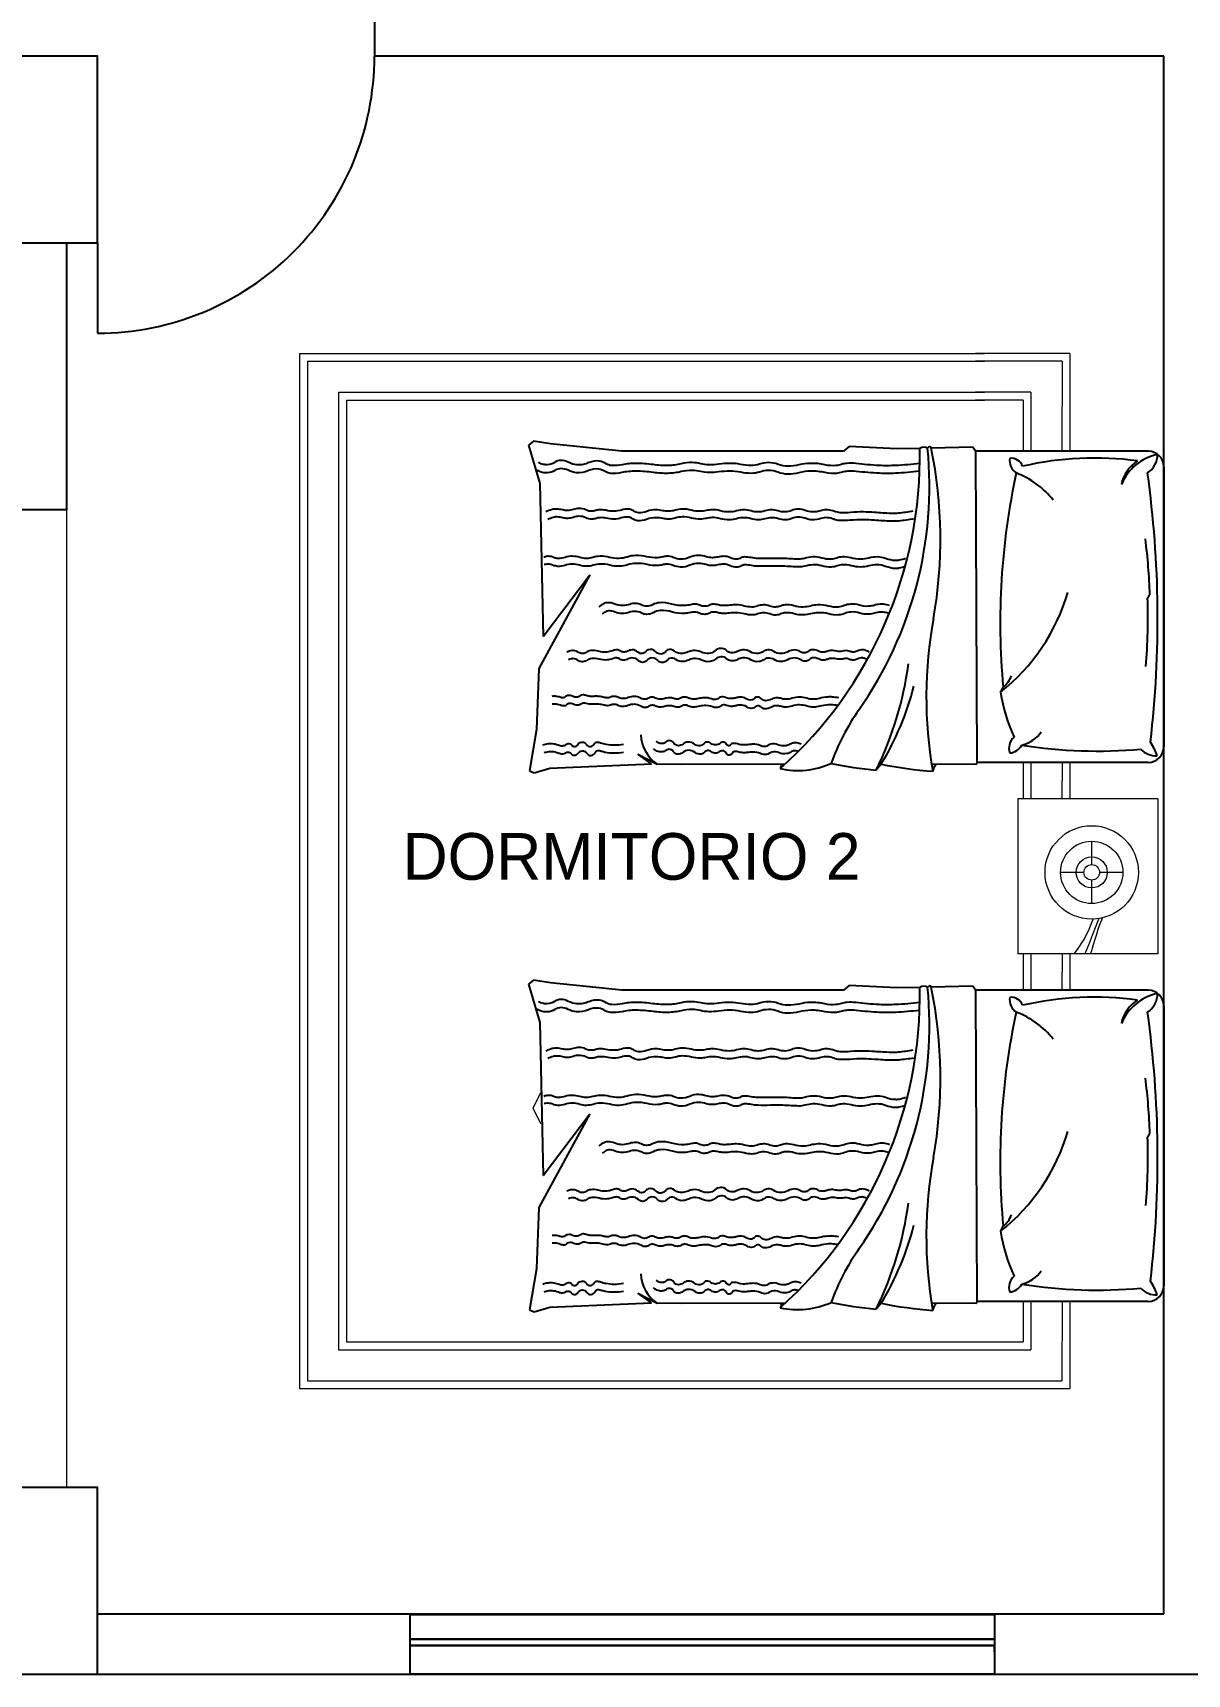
# Model space of a CAD drawing. Header units: metres. Extents: x -525 to 413, y -37 to 272.
# Drawn here: x 90.3 to 94.01, y 43.77 to 49.04 of the extents above; entities that cross this region are included whole.
import ezdxf

# ---------------------------------------------------------------- set-up
doc = ezdxf.new("R2010")
doc.units = ezdxf.units.M
doc.header["$MEASUREMENT"] = 0
doc.layers.get('0').update_dxf_attribs({"color": 254})
for name, color, linetype in [('arboles', 254, 'Continuous'), ('mobi alcolchonado', 254, 'Continuous'), ('MOBILIARIO2', 254, 'Continuous'), ('NOFIJO', 254, 'Continuous'), ('PUERTAS', 254, 'Continuous')]:
    doc.layers.add(name, color=color, linetype=linetype)
doc.layers.add('muebles', color=254, linetype='Continuous', lineweight=5)
doc.layers.add('ventanas', color=254, linetype='Continuous', lineweight=30)
doc.styles.get("Standard").update_dxf_attribs({"font": 'HTOWERT.TTF', "height": 0.08})

# ---------------------------------------------------------------- blocks, each defined once
blk = doc.blocks.new('CAMA01')
at = {"layer": 'mobi alcolchonado'}
for p, q in [((-0.9, 0), (0, 0)), ((-0.95, -0.05), (-0.95, -0.6044)), ((0.05, -0.05), (0.05, -0.6)), ((-0.95, -0.6044), (-0.9627, -0.613)), ((-0.9627, -0.613), (-0.9596, -0.7468)), ((-0.95, -0.6044), (0.0536, -0.6001)), ((0.0536, -0.6001), (0.057, -0.6031)), ((0.057, -0.6031), (0.0558, -0.7457)), ((-0.9588, -0.7836), (-0.9571, -0.8571)), ((-0.9571, -0.8571), (-0.965, -1.0107)), ((0.0558, -0.9077), (0.0748, -0.9239)), ((-0.965, -1.0107), (-0.95, -1.0287)), ((-0.95, -1.0287), (-0.95, -1.7409)), ((0.0554, -1.2158), (0.0566, -1.5502)), ((0.0566, -1.5502), (0.0556, -1.6277)), ((0.0234, -1.6893), (0.0556, -1.6277)), ((0.0547, -1.6456), (0.0234, -1.6893)), ((0.0684, -1.9721), (0.0547, -1.6456)), ((-0.95, -1.7409), (-0.9735, -1.9697)), ((-0.5524, -1.8433), (-0.2521, -2.0074)), ((-0.3546, -1.9933), (-0.5524, -1.8433)), ((-0.9735, -1.9697), (-0.9818, -2.0248)), ((-0.8459, -2.004), (-0.3546, -1.9933)), ((0.0832, -2.0228), (0.0684, -1.9721)), ((-0.9818, -2.0248), (-0.9693, -2.0402)), ((-0.9693, -2.0402), (-0.8459, -2.004)), ((-0.2521, -2.0074), (-0.0553, -2.0154)), ((-0.0553, -2.0154), (0.077, -2.0376)), ((0.077, -2.0376), (0.0832, -2.0228))]:
    blk.add_line(p, q, dxfattribs=at)
for centre, radius, start, end in [((-0.9, -0.05), 0.05, 90, 180), ((-0.938, -0.0891), 0.0687, 32.3351, 91.4023), ((-0.7804, 0.0141), 0.1629, 192.2008, 247.3604), ((-0.4103, -3.4309), 3.4111, 83.3475, 97.9136), ((0.1005, -0.223), 0.2141, 109.6538, 122.6886), ((0, -0.05), 0.05, 0, 90), ((-0.0374, -0.0256), 0.066, 312.4623, 3.6405), ((0.0976, -0.2228), 1.0254, 172.2473, 193.0029), ((-0.8191, -0.021), 0.1178, 212.6434, 258.2419), ((-1.5138, -0.2148), 1.5274, 350.9191, 5.28), ((-0.889, -0.4896), 0.0381, 108.9808, 187.5781), ((-0.9192, -0.448), 0.0472, 260.6567, 326.3809), ((-0.3983, 1.7565), 2.282, 257.8189, 275.1993), ((-0.0299, -0.4991), 0.0497, 4.6836, 60.5878), ((-0.2563, -0.5673), 0.0826, 38.2941, 70.0555), ((-0.2618, -0.6659), 0.1655, 58.5661, 64.8686), ((-0.2739, 0.056), 0.5891, 279.6141, 294.3372), ((0.0048, -0.4506), 0.0469, 219.9429, 288.3936), ((-0.6675, -2.1888), 1.4713, 80, 101.4514), ((0.0879, -0.6878), 0.0548, 234.3439, 260.3637), ((-0.9573, -0.7526), 0.00627, 112.1012, 250.5349), ((-0.9399, -0.7706), 0.0229, 148.1305, 214.5055), ((-0.8378, -2.0061), 1.2535, 55, 95.5645), ((-0.9341, -2.1317), 1.3483, 41.8594, 91.0501), ((-0.1612, 0.6167), 1.3796, 259.5233, 280.0125), ((-1.2064, -0.6493), 1.2884, 348.4322, 355.8792), ((-1.2081, -0.8054), 1.2884, 348.1971, 354.7256), ((0.3093, -0.3678), 0.7465, 235, 249.9199), ((-0.1826, -1.176), 0.2588, 347.5254, 24.4401), ((0.0589, -1.246), 0.0179, 51.3387, 101.1926)]:
    blk.add_arc(centre, radius, start, end, dxfattribs=at)
at = {"layer": 'MOBILIARIO2'}
for points in [[(-0.9102, -0.7836, -0.016109), (-0.9038, -0.8611, -0.024073), (-0.9037, -0.9132, -0.018694), (-0.9101, -0.9895, 0.050065), (-0.9107, -1.0181, 0.056677), (-0.9075, -1.0348, -0.051657), (-0.9037, -1.053, -0.081685), (-0.906, -1.0885, 0.062491), (-0.9107, -1.1346, 0.055675), (-0.9056, -1.1725, -0.061502), (-0.9014, -1.2068, -0.093427), (-0.9074, -1.2389, 0.097168), (-0.913, -1.2698, 0.07769), (-0.9081, -1.2984, -0.081942), (-0.9037, -1.3257, -0.05009), (-0.9072, -1.3593, 0.049651), (-0.9107, -1.3933, 0.038952), (-0.9081, -1.429, -0.043857), (-0.906, -1.4609, -0.052705), (-0.9095, -1.4875, 0.052187), (-0.913, -1.5145, 0.065973), (-0.9092, -1.5507, -0.055408), (-0.9037, -1.5937, -0.038659), (-0.9066, -1.6404, 0.032291), (-0.9107, -1.6962, 0.056883), (-0.9062, -1.7392, -0.072358), (-0.9037, -1.7731, -0.122992), (-0.9096, -1.7912, 0.101053), (-0.9177, -1.8127, 0.148742), (-0.9131, -1.8463, -0.127539), (-0.906, -1.885, -0.105457), (-0.9141, -1.9127, 0.125573), (-0.92, -1.9363, 0.14575), (-0.9136, -1.9576, -0.134347), (-0.906, -1.9805, -0.073839), (-0.9072, -1.9926, -0.052428), (-0.913, -2.0085)], [(-0.8851, -0.7843, -0.016212), (-0.8788, -0.8614, -0.024132), (-0.8787, -0.9134, -0.018479), (-0.8849, -0.9883, 0.049503), (-0.8855, -1.0164, 0.057233), (-0.8823, -1.0332, -0.051743), (-0.8785, -1.0516, -0.081718), (-0.8808, -1.0874, 0.062376), (-0.8856, -1.1341, 0.056016), (-0.8804, -1.1727, -0.062225), (-0.8761, -1.2075, -0.092827), (-0.8821, -1.2395, 0.097273), (-0.8877, -1.27, 0.077058), (-0.8829, -1.2981, -0.080968), (-0.8785, -1.3249, -0.051015), (-0.882, -1.359, 0.050139), (-0.8856, -1.3937, 0.038829), (-0.883, -1.4298, -0.044073), (-0.8809, -1.4616, -0.05256), (-0.8844, -1.4881, 0.051882), (-0.8879, -1.5146, 0.065917), (-0.8841, -1.5504, -0.055177), (-0.8786, -1.5931, -0.038645), (-0.8814, -1.6395, 0.03175), (-0.8856, -1.6959, 0.05817), (-0.8809, -1.7411, -0.074982), (-0.8783, -1.7763, -0.120388), (-0.8842, -1.7941, 0.099922), (-0.892, -1.8151, 0.1495), (-0.8874, -1.8483, -0.128684), (-0.8805, -1.8863, -0.103936), (-0.8883, -1.913, 0.123542), (-0.894, -1.9357, 0.142951), (-0.888, -1.9562, -0.122441), (-0.8801, -1.9797, -0.081719), (-0.8813, -1.9951, -0.060139), (-0.8888, -2.0146)], [(-0.7568, -0.806, -0.016834), (-0.7505, -0.8528, -0.034468), (-0.7498, -0.8759, -0.00922), (-0.7529, -0.9296, 0.014186), (-0.7545, -0.9645, 0.027864), (-0.7529, -1.0059, -0.034884), (-0.7522, -1.0391, -0.087457), (-0.7563, -1.0577, 0.077501), (-0.7615, -1.0787, 0.10571), (-0.7586, -1.1012, -0.089665), (-0.7545, -1.1276, -0.091876), (-0.7595, -1.1519, 0.100294), (-0.7638, -1.1742, 0.104219), (-0.7591, -1.1952, -0.103855), (-0.7545, -1.2162, -0.085768), (-0.7581, -1.2386, 0.088421), (-0.7615, -1.2604, 0.073045), (-0.7578, -1.2818, -0.076066), (-0.7545, -1.3024, -0.079828), (-0.758, -1.3257, 0.07972), (-0.7615, -1.349, 0.069238), (-0.758, -1.3722, -0.06864), (-0.7545, -1.3956, -0.070898), (-0.7582, -1.4245, 0.075702), (-0.7615, -1.4515, 0.045986), (-0.7592, -1.47, -0.045091), (-0.7568, -1.4888, -0.076769), (-0.7602, -1.5177, 0.075317), (-0.7638, -1.5471, 0.065696), (-0.7601, -1.5699, -0.069765), (-0.7568, -1.5914, -0.058047), (-0.7586, -1.6087, 0.04517), (-0.7615, -1.631, 0.107598), (-0.7563, -1.6603, -0.119304), (-0.7522, -1.6869, -0.134303), (-0.7583, -1.7037, 0.142887), (-0.7638, -1.7195, 0.094042), (-0.7608, -1.7414, -0.082548), (-0.7568, -1.7661, -0.054703), (-0.7598, -1.7925, 0.071659), (-0.7615, -1.8127, 0.065726), (-0.7593, -1.8241, -0.062051), (-0.7568, -1.836, -0.141652), (-0.761, -1.856, 0.127606), (-0.7661, -1.878, 0.082372), (-0.7626, -1.8967, -0.083239), (-0.7591, -1.9153, -0.067193), (-0.7609, -1.9306, 0.05209), (-0.7638, -1.9502, 0.075758), (-0.7622, -1.9646, 0.049851), (-0.7545, -1.9852)], [(-0.7319, -0.8035, -0.016995), (-0.7255, -0.8515, -0.034524), (-0.7248, -0.8753, -0.009087), (-0.7278, -0.9296, 0.014008), (-0.7295, -0.9647, 0.028389), (-0.7278, -1.0078, -0.036216), (-0.7271, -1.0416, -0.085799), (-0.7311, -1.0596, 0.076158), (-0.7361, -1.0798, 0.106727), (-0.7333, -1.1021, -0.090343), (-0.7291, -1.1283, -0.091358), (-0.7341, -1.1521, 0.099809), (-0.7383, -1.1739, 0.104145), (-0.7337, -1.1946, -0.103071), (-0.729, -1.2154, -0.086935), (-0.7327, -1.2381, 0.089287), (-0.7362, -1.2603, 0.072441), (-0.7325, -1.2817, -0.075683), (-0.7292, -1.3022, -0.080097), (-0.7327, -1.3256, 0.080136), (-0.7362, -1.349, 0.068821), (-0.7328, -1.372, -0.06822), (-0.7292, -1.3953, -0.07127), (-0.733, -1.4243, 0.075969), (-0.7363, -1.4515, 0.045868), (-0.734, -1.47, -0.045154), (-0.7316, -1.4888, -0.076598), (-0.735, -1.5174, 0.075113), (-0.7386, -1.5466, 0.065882), (-0.7349, -1.5694, -0.069876), (-0.7316, -1.5909, -0.057507), (-0.7333, -1.608, 0.043911), (-0.7362, -1.6304, 0.109441), (-0.7307, -1.6613, -0.121849), (-0.7264, -1.6892, -0.133121), (-0.7327, -1.7062, 0.145487), (-0.7382, -1.722, 0.09027), (-0.7353, -1.7425, -0.08023), (-0.7316, -1.7655, -0.055518), (-0.7345, -1.7911, 0.070221), (-0.7362, -1.8115, 0.068505), (-0.7339, -1.8236, -0.064708), (-0.7313, -1.8363, -0.140191), (-0.7355, -1.8565, 0.1283), (-0.7406, -1.8784, 0.081106), (-0.7372, -1.8967, -0.082764), (-0.7338, -1.9146, -0.06863), (-0.7357, -1.9299, 0.055684), (-0.7384, -1.9486, 0.073555), (-0.737, -1.9608, 0.046852), (-0.7303, -1.9787)], [(-0.6052, -0.8293, -0.036577), (-0.5992, -0.8499, -0.065257), (-0.5983, -0.8619, -0.081239), (-0.605, -0.8935, 0.09673), (-0.6099, -0.9202, 0.059687), (-0.6063, -0.9473, -0.061201), (-0.6029, -0.9738, -0.068087), (-0.607, -1.0051, 0.079475), (-0.6099, -1.0321, 0.066482), (-0.6065, -1.0505, -0.06511), (-0.6029, -1.0694, -0.088365), (-0.6064, -1.0985, 0.088514), (-0.6099, -1.1276, 0.053898), (-0.6055, -1.1542, -0.072445), (-0.6029, -1.1742, -0.014703), (-0.604, -1.1975, 0.01338), (-0.6052, -1.2232, 0.011057), (-0.6052, -1.2628, -0.009921), (-0.6052, -1.3024, -0.044454), (-0.6078, -1.3255, 0.048377), (-0.6099, -1.3467, 0.125065), (-0.607, -1.3585, -0.104774), (-0.6029, -1.3723, -0.140323), (-0.607, -1.3922, 0.125005), (-0.6122, -1.4142, 0.059733), (-0.6098, -1.4321, -0.062195), (-0.6076, -1.4492, -0.076384), (-0.6106, -1.4699, 0.06684), (-0.6146, -1.4935, 0.115189), (-0.6088, -1.5226, -0.114961), (-0.6029, -1.5517, -0.097223), (-0.6084, -1.5757, 0.116527), (-0.6122, -1.596, 0.051779), (-0.6101, -1.6106, -0.047812), (-0.6076, -1.6263, -0.078489), (-0.6108, -1.6604, 0.074508), (-0.6146, -1.6962, 0.064682), (-0.6098, -1.7234, -0.066772), (-0.6052, -1.7498, -0.076034), (-0.6087, -1.7801, 0.075656), (-0.6122, -1.8104, 0.063602), (-0.6084, -1.8336, -0.070388), (-0.6052, -1.8547, -0.079082), (-0.6084, -1.8758, 0.071502), (-0.6122, -1.899, 0.088099), (-0.6085, -1.923, -0.094007), (-0.6052, -1.9456, -0.091812), (-0.6088, -1.9608, 0.09253), (-0.6122, -1.9759, 0.064978), (-0.6117, -1.9817, 0.037379), (-0.6088, -1.9914)], [(-0.5793, -0.8309, -0.034849), (-0.5737, -0.8506, -0.063486), (-0.5727, -0.8618, -0.084403), (-0.5795, -0.8936, 0.098788), (-0.5846, -0.9211, 0.058591), (-0.581, -0.9478, -0.060695), (-0.5777, -0.9737, -0.068148), (-0.5817, -1.0046, 0.079202), (-0.5846, -1.0312, 0.06675), (-0.5812, -1.0496, -0.064998), (-0.5776, -1.0685, -0.088664), (-0.5812, -1.0979, 0.08935), (-0.5847, -1.1272, 0.053061), (-0.5803, -1.1534, -0.071644), (-0.5778, -1.1729, -0.015298), (-0.5789, -1.1969, 0.013681), (-0.5802, -1.2238, 0.010889), (-0.5802, -1.2637, -0.010649), (-0.5802, -1.3037, -0.042768), (-0.5825, -1.3246, 0.044654), (-0.5846, -1.3446, 0.128784), (-0.5815, -1.357, -0.106491), (-0.5772, -1.3717, -0.140372), (-0.5815, -1.3925, 0.126736), (-0.5869, -1.4153, 0.057828), (-0.5845, -1.4329, -0.061442), (-0.5823, -1.4495, -0.076141), (-0.5853, -1.4697, 0.065916), (-0.5892, -1.493, 0.116085), (-0.5833, -1.5223, -0.115201), (-0.5774, -1.5519, -0.097759), (-0.583, -1.5763, 0.118144), (-0.5868, -1.5967, 0.049819), (-0.5847, -1.6107, -0.04634), (-0.5824, -1.6256, -0.079345), (-0.5856, -1.6594, 0.074617), (-0.5894, -1.6953, 0.064869), (-0.5846, -1.7226, -0.066843), (-0.58, -1.7491, -0.075858), (-0.5835, -1.7794, 0.075529), (-0.587, -1.8099, 0.063913), (-0.5831, -1.8334, -0.070745), (-0.5799, -1.8547, -0.078628), (-0.5831, -1.8758, 0.070918), (-0.5869, -1.8991, 0.091738), (-0.5829, -1.9243, -0.104246), (-0.5798, -1.9466, -0.077322), (-0.5833, -1.9618, 0.076658), (-0.5869, -1.9771, 0.044784), (-0.5868, -1.9819, 0.024817), (-0.5855, -1.9905)], [(-0.4537, -0.8806, 0.03776), (-0.458, -0.8992, 0.061868), (-0.4583, -0.9109, 0.048595), (-0.4545, -0.9307, -0.055091), (-0.4514, -0.9482, -0.095626), (-0.455, -0.9777, 0.098357), (-0.4583, -1.0064, 0.076409), (-0.4537, -1.0263, -0.077038), (-0.449, -1.046, -0.089345), (-0.4522, -1.0777, 0.084057), (-0.456, -1.1113, 0.04749), (-0.4524, -1.135, -0.04929), (-0.449, -1.1579, -0.087499), (-0.4528, -1.1881, 0.094197), (-0.456, -1.2162, 0.078357), (-0.4523, -1.2317, -0.083223), (-0.449, -1.2465, -0.112249), (-0.4523, -1.2657, 0.105279), (-0.456, -1.2861, 0.082664), (-0.4522, -1.3056, -0.090946), (-0.449, -1.3234, -0.067901), (-0.4524, -1.3475, 0.066074), (-0.456, -1.3723, 0.035048), (-0.4547, -1.3941, -0.037877), (-0.4537, -1.4142, -0.060523), (-0.4561, -1.4308, 0.062605), (-0.4583, -1.4469, 0.127512), (-0.455, -1.4605, -0.121277), (-0.4514, -1.4748, -0.117111), (-0.4547, -1.4898, 0.113611), (-0.4583, -1.5051, 0.059143), (-0.4567, -1.5199, -0.043052), (-0.4537, -1.5401, -0.089599), (-0.4584, -1.58, 0.091053), (-0.463, -1.6193, 0.111622), (-0.4564, -1.6418, -0.130391), (-0.4514, -1.6613, -0.12494), (-0.4559, -1.6785, 0.120889), (-0.4607, -1.6962, 0.086695), (-0.4578, -1.7153, -0.071647), (-0.4537, -1.7382, -0.113093), (-0.4584, -1.7628, 0.114265), (-0.463, -1.7871, 0.106276), (-0.4601, -1.7985, 0.062305), (-0.449, -1.8151)], [(-0.429, -0.8844, 0.034858), (-0.4327, -0.9007, 0.059461), (-0.433, -0.9105, 0.052316), (-0.4293, -0.9296, -0.056386), (-0.4261, -0.9473, -0.095596), (-0.4297, -0.9765, 0.098171), (-0.433, -1.005, 0.07636), (-0.4284, -1.0247, -0.076506), (-0.4237, -1.0445, -0.090069), (-0.427, -1.0766, 0.084543), (-0.4308, -1.1108, 0.047364), (-0.4272, -1.1347, -0.049676), (-0.4238, -1.1575, -0.08659), (-0.4275, -1.1871, 0.092747), (-0.4307, -1.2148, 0.079795), (-0.4269, -1.2307, -0.084031), (-0.4235, -1.2458, -0.112191), (-0.4268, -1.2653, 0.106013), (-0.4306, -1.2859, 0.081403), (-0.4268, -1.3052, -0.089338), (-0.4237, -1.3228, -0.069417), (-0.4272, -1.3477, 0.067062), (-0.4309, -1.3734, 0.034899), (-0.4296, -1.3955, -0.039008), (-0.4286, -1.4153, -0.057667), (-0.4307, -1.4304, 0.058816), (-0.4329, -1.4456, 0.130991), (-0.4295, -1.4596, -0.122045), (-0.4256, -1.4746, -0.11844), (-0.4292, -1.4903, 0.116548), (-0.433, -1.5063, 0.056461), (-0.4313, -1.5207, -0.041981), (-0.4285, -1.5399, -0.089156), (-0.433, -1.5785, 0.08877), (-0.4376, -1.6174, 0.114233), (-0.4307, -1.6406, -0.131551), (-0.4254, -1.6611, -0.125542), (-0.4302, -1.6791, 0.123278), (-0.4351, -1.6974, 0.085156), (-0.4322, -1.7164, -0.073009), (-0.4283, -1.7385, -0.115535), (-0.433, -1.762, 0.127329), (-0.4369, -1.7835, 0.096991), (-0.4347, -1.7914, 0.053351), (-0.4267, -1.8039)], [(-0.3044, -0.9458, 0.052853), (-0.3101, -0.9582, 0.082349), (-0.3114, -0.9668, 0.113365), (-0.3072, -0.9845, -0.137167), (-0.3044, -0.9994, -0.079599), (-0.3075, -1.0116, 0.112443), (-0.3091, -1.0204, 0.045995), (-0.3081, -1.028, -0.039568), (-0.3068, -1.0367, -0.069784), (-0.308, -1.0547, 0.073829), (-0.3091, -1.0717, 0.067952), (-0.3074, -1.0794, -0.047112), (-0.3044, -1.0903, -0.170036), (-0.3081, -1.1115, 0.173788), (-0.3114, -1.1323, 0.142872), (-0.3067, -1.1417, -0.145458), (-0.3021, -1.1509, -0.195397), (-0.3055, -1.1665, 0.151851), (-0.3114, -1.1859, 0.126712), (-0.3057, -1.2078, -0.124684), (-0.2998, -1.2301, -0.150491), (-0.3063, -1.2521, 0.168102), (-0.3114, -1.2721, 0.13967), (-0.306, -1.2868, -0.13006), (-0.2998, -1.3024, -0.169436), (-0.3054, -1.3276, 0.163629), (-0.3114, -1.3537, 0.104575), (-0.3066, -1.3691, -0.109696), (-0.3021, -1.384, -0.20768), (-0.3089, -1.4036, 0.202622), (-0.3161, -1.4236, 0.1762), (-0.3083, -1.4419, -0.167885), (-0.2998, -1.4609, -0.137817), (-0.3047, -1.487, 0.14417), (-0.3091, -1.5121, 0.079258), (-0.3048, -1.5277, -0.072052), (-0.2998, -1.5447, -0.215179), (-0.3075, -1.5715, 0.272703), (-0.3114, -1.5937, 0.157232), (-0.3062, -1.6003, -0.133932), (-0.2998, -1.6077, -0.346503), (-0.3051, -1.6317, 0.328416), (-0.3114, -1.6566, 0.136915), (-0.3045, -1.6656, -0.179847), (-0.2998, -1.6729, -0.252619), (-0.3044, -1.6892, 0.209461), (-0.3114, -1.7079, 0.111259), (-0.307, -1.7236, -0.146381), (-0.3044, -1.7358, -0.125668), (-0.3083, -1.7468, 0.139354), (-0.3114, -1.7568, 0.105558), (-0.3089, -1.7708, -0.077694), (-0.3044, -1.7894, -0.090317), (-0.3072, -1.8164, 0.100764), (-0.3091, -1.8407, 0.12001), (-0.3041, -1.854, -0.131665), (-0.2998, -1.8663, -0.170535), (-0.3035, -1.8801, 0.13714), (-0.3091, -1.8966, 0.068639), (-0.3083, -1.9059, 0.052035), (-0.3044, -1.9176)], [(-0.2807, -0.9537, 0.042607), (-0.2845, -0.9626, 0.071397), (-0.2856, -0.9682, 0.129838), (-0.2819, -0.9845, -0.140626), (-0.2789, -0.9995, -0.083982), (-0.282, -1.0122, 0.117812), (-0.2837, -1.0214, 0.041239), (-0.2828, -1.0282, -0.036686), (-0.2817, -1.0358, -0.06988), (-0.2828, -1.0526, 0.071878), (-0.2839, -1.0694, 0.072269), (-0.282, -1.0778, -0.05165), (-0.2789, -1.0893, -0.163828), (-0.2822, -1.1089, 0.164309), (-0.2854, -1.1284, 0.150844), (-0.2806, -1.1382, -0.147278), (-0.2755, -1.1482, -0.197862), (-0.2792, -1.1652, 0.156121), (-0.2856, -1.1859, 0.123696), (-0.2797, -1.2083, -0.125417), (-0.2739, -1.2303, -0.148173), (-0.2802, -1.2516, 0.166473), (-0.2851, -1.2708, 0.139796), (-0.2798, -1.2851, -0.128151), (-0.2737, -1.3005, -0.171039), (-0.2793, -1.326, 0.162775), (-0.2856, -1.3527, 0.107698), (-0.2804, -1.3691, -0.115196), (-0.2758, -1.3845, -0.202947), (-0.2825, -1.4035, 0.202257), (-0.2892, -1.4226, 0.173028), (-0.282, -1.4397, -0.162077), (-0.2738, -1.4578, -0.143302), (-0.2788, -1.4846, 0.146514), (-0.2835, -1.5109, 0.08083), (-0.2788, -1.5272, -0.077891), (-0.2739, -1.5442, -0.205436), (-0.2807, -1.5677, 0.258943), (-0.2842, -1.5873, 0.167371), (-0.2792, -1.5938, -0.135353), (-0.2726, -1.6013, -0.347128), (-0.2779, -1.6258, 0.32569), (-0.2845, -1.6513, 0.138368), (-0.2773, -1.6608, -0.174678), (-0.272, -1.6687, -0.262199), (-0.2774, -1.6875, 0.218741), (-0.2854, -1.7089, 0.1036), (-0.2809, -1.7249, -0.142377), (-0.2784, -1.7368, -0.128588), (-0.2824, -1.7481, 0.145504), (-0.2856, -1.7582, 0.099417), (-0.2832, -1.7711, -0.074367), (-0.2792, -1.7879, -0.090334), (-0.2817, -1.8134, 0.095924), (-0.2837, -1.8374, 0.126634), (-0.2782, -1.852, -0.136356), (-0.2734, -1.8657, -0.176248), (-0.2778, -1.881, 0.158824), (-0.2833, -1.8977, 0.054695), (-0.2826, -1.9039, 0.039328), (-0.28, -1.9122)], [(-0.1575, -1.0437, 0.02297), (-0.16, -1.0655, 0.03842), (-0.1599, -1.0787, 0.038008), (-0.1554, -1.1062, -0.055193), (-0.1529, -1.1253, -0.083604), (-0.156, -1.1464, 0.075661), (-0.1599, -1.1696, 0.084309), (-0.1561, -1.1937, -0.09066), (-0.1529, -1.2162, -0.067099), (-0.155, -1.2283, 0.059889), (-0.1575, -1.2418, 0.149337), (-0.1534, -1.2595, -0.134073), (-0.1482, -1.2791, -0.21438), (-0.155, -1.2939, 0.253882), (-0.1599, -1.307, 0.189759), (-0.1552, -1.3152, -0.18789), (-0.1505, -1.3234, -0.191242), (-0.1547, -1.3413, 0.174445), (-0.1599, -1.3606, 0.047645), (-0.1575, -1.3735, -0.048038), (-0.1552, -1.3863, -0.123722), (-0.1587, -1.4076, 0.169091), (-0.1599, -1.4236, 0.141473), (-0.1563, -1.4294, -0.143521), (-0.1529, -1.4352, -0.155534), (-0.1538, -1.4526, 0.107396), (-0.1575, -1.4772, 0.042577), (-0.1549, -1.4949, -0.050748), (-0.1529, -1.5098, -0.129685), (-0.1568, -1.527, 0.145893), (-0.1599, -1.5424, 0.134999), (-0.1563, -1.5519, -0.139913), (-0.1529, -1.5611, -0.114007), (-0.1549, -1.5742, 0.10043), (-0.1575, -1.589, 0.069927), (-0.1553, -1.6027, -0.066719), (-0.1529, -1.617, -0.140231), (-0.1568, -1.633, 0.158227), (-0.1599, -1.6473, 0.144948), (-0.1566, -1.6552, -0.133495), (-0.1529, -1.6636, -0.180577), (-0.1564, -1.6805, 0.144963), (-0.1622, -1.7009, 0.094523), (-0.1581, -1.7209, -0.110663), (-0.1552, -1.7382, -0.10701), (-0.1593, -1.7534, 0.129666), (-0.1622, -1.7661, 0.099091), (-0.1595, -1.7774, -0.116601), (-0.1575, -1.7871, -0.058417), (-0.1597, -1.8017, 0.05454), (-0.1622, -1.8174, 0.023755), (-0.1622, -1.8302, -0.022115), (-0.1622, -1.843, -0.082226), (-0.1648, -1.8554, 0.093862), (-0.1669, -1.8663, 0.171583), (-0.1644, -1.8732, -0.116919), (-0.1599, -1.8827, -0.185126), (-0.1624, -1.8993, 0.193604), (-0.1645, -1.9153, 0.131355), (-0.1601, -1.9233, -0.188426), (-0.1575, -1.9293, -0.095469), (-0.1591, -1.9389, 0.066793), (-0.1622, -1.9526, 0.021913), (-0.1624, -1.9575, 0.016222), (-0.1622, -1.9642)], [(-0.1327, -1.0474, 0.020778), (-0.1348, -1.0666, 0.036491), (-0.1348, -1.0776, 0.041461), (-0.1302, -1.1052, -0.057174), (-0.1276, -1.1254, -0.082873), (-0.1308, -1.1465, 0.075265), (-0.1346, -1.1697, 0.085019), (-0.1307, -1.194, -0.092379), (-0.1275, -1.2166, -0.064068), (-0.1295, -1.2279, 0.055503), (-0.132, -1.241, 0.157835), (-0.1273, -1.2605, -0.148846), (-0.122, -1.2811, -0.199592), (-0.128, -1.2941, 0.247082), (-0.1321, -1.3053, 0.184593), (-0.1282, -1.3123, -0.169439), (-0.1239, -1.3197, -0.211187), (-0.1282, -1.3394, 0.185054), (-0.1343, -1.3615, 0.043562), (-0.132, -1.3741, -0.048148), (-0.1299, -1.3856, -0.119615), (-0.1329, -1.4041, 0.160888), (-0.134, -1.4181, 0.146532), (-0.1307, -1.4237, -0.137743), (-0.1271, -1.4296, -0.163825), (-0.1281, -1.4489, 0.111152), (-0.1323, -1.4768, 0.041886), (-0.1294, -1.4958, -0.053628), (-0.1275, -1.5107, -0.124743), (-0.1311, -1.5264, 0.141323), (-0.1339, -1.5405, 0.136283), (-0.1305, -1.5495, -0.135036), (-0.1271, -1.5586, -0.120412), (-0.1292, -1.5727, 0.104043), (-0.1322, -1.589, 0.069722), (-0.1298, -1.6035, -0.070787), (-0.1274, -1.6178, -0.133062), (-0.1309, -1.6321, 0.149023), (-0.1337, -1.6449, 0.15104), (-0.1305, -1.6527, -0.132016), (-0.1266, -1.6615, -0.185288), (-0.1304, -1.6797, 0.149156), (-0.1366, -1.7016, 0.091592), (-0.1325, -1.7219, -0.1101), (-0.1296, -1.7389, -0.106833), (-0.1337, -1.754, 0.131118), (-0.1365, -1.7665, 0.095868), (-0.134, -1.7771, -0.111479), (-0.1321, -1.7863, -0.063175), (-0.1344, -1.8019, 0.056761), (-0.1372, -1.8193, 0.023768), (-0.1372, -1.833, -0.026007), (-0.1372, -1.8455, -0.075167), (-0.1392, -1.855, 0.082422), (-0.1408, -1.8636, 0.180625), (-0.1386, -1.8701, -0.118245), (-0.1341, -1.8792, -0.184753), (-0.1365, -1.8954, 0.189898), (-0.1387, -1.9111, 0.133199), (-0.1342, -1.9193, -0.180236), (-0.1313, -1.9258, -0.10911), (-0.1334, -1.9382, 0.078712), (-0.1372, -1.955, 0.016438), (-0.1373, -1.9588, 0.011572), (-0.1372, -1.9642)], [(-0.0083, -1.1649, 0.063574), (-0.0128, -1.1784, 0.09229), (-0.013, -1.1882, 0.087813), (-0.0084, -1.2008, -0.084664), (-0.0036, -1.2138, -0.147947), (-0.0065, -1.2395, 0.164849), (-0.0083, -1.2628, 0.089821), (-0.0042, -1.2719, -0.116631), (-0.0013, -1.2791, -0.144447), (-0.0039, -1.2969, 0.116051), (-0.0083, -1.3187, 0.024537), (-0.0072, -1.3319, -0.021879), (-0.006, -1.3467, -0.09639), (-0.0095, -1.3697, 0.1367), (-0.0106, -1.3863, 0.212994), (-0.0074, -1.3908, -0.190175), (-0.0036, -1.3956, -0.394232), (-0.008, -1.4044, 0.296973), (-0.0153, -1.4142, 0.196588), (-0.0111, -1.4265, -0.177409), (-0.006, -1.4399, -0.181533), (-0.0112, -1.4546, 0.205507), (-0.0153, -1.4678, 0.192194), (-0.01, -1.4779, -0.172784), (-0.0036, -1.4888, -0.223273), (-0.0085, -1.5075, 0.193968), (-0.0153, -1.5284, 0.156888), (-0.009, -1.5442, -0.172543), (-0.0036, -1.5587, -0.267412), (-0.0124, -1.5742, 0.2882), (-0.02, -1.589, 0.1673), (-0.0153, -1.5995, -0.167614), (-0.0106, -1.61, -0.102415), (-0.0119, -1.6205, -0.090979), (-0.0176, -1.631)], [(0.0153, -1.1743, 0.043115), (0.0132, -1.1816, 0.071529), (0.0129, -1.1862, 0.117166), (0.0165, -1.1971, -0.092201), (0.0218, -1.2106, -0.148493), (0.0191, -1.2357, 0.162321), (0.0172, -1.2588, 0.092598), (0.0215, -1.2683, -0.115816), (0.0246, -1.2761, -0.147409), (0.0217, -1.2958, 0.11874), (0.0169, -1.3199, 0.02342), (0.018, -1.3335, -0.023767), (0.0191, -1.3471, -0.081841), (0.0169, -1.3642, 0.093108), (0.0154, -1.3793, 0.271365), (0.0204, -1.3865, -0.237724), (0.0266, -1.3943, -0.374349), (0.0205, -1.4054, 0.322203), (0.0124, -1.4172, 0.165022), (0.0164, -1.4283, -0.163895), (0.0205, -1.4395, -0.183927), (0.0158, -1.4529, 0.20204), (0.0119, -1.4653, 0.194979), (0.0169, -1.475, -0.16864), (0.0233, -1.4858, -0.227481), (0.0183, -1.5052, 0.192689), (0.0111, -1.5274, 0.162586), (0.0181, -1.5447, -0.18296), (0.0238, -1.5605, -0.259647), (0.015, -1.5758, 0.292915), (0.0079, -1.5901, 0.147396), (0.0116, -1.5989, -0.130485), (0.0161, -1.6087, -0.124764), (0.015, -1.6243, -0.11423), (0.0061, -1.6389)], [(-0.006, -1.9945, -0.043571), (-0.0102, -1.9773, -0.058781), (-0.0106, -1.9642, -0.074778), (-0.0063, -1.9458, 0.098243), (-0.0036, -1.9316, 0.160673), (-0.0073, -1.9209, -0.168807), (-0.0106, -1.9106, -0.235494), (-0.0066, -1.9029, 0.200169), (-0.0013, -1.8943, 0.310498), (-0.0071, -1.8822, -0.25744), (-0.0153, -1.8687, -0.272296), (-0.0076, -1.8543, 0.302876), (-0.0013, -1.8407, 0.245567), (-0.0095, -1.8297, -0.301104), (-0.0153, -1.8197, -0.076708), (-0.0131, -1.8092, 0.045391), (-0.0083, -1.7918, 0.044442), (-0.0059, -1.7651, 0.040505), (-0.0083, -1.7358)], [(0.0187, -1.9907, -0.038395), (0.0153, -1.9758, -0.053841), (0.0148, -1.965, -0.086675), (0.0195, -1.9453, 0.114917), (0.0222, -1.9302, 0.136679), (0.0194, -1.9218, -0.135819), (0.0166, -1.9133, -0.26772), (0.0211, -1.9045, 0.219941), (0.0273, -1.8946, 0.298949), (0.0212, -1.882, -0.252587), (0.0129, -1.8682, -0.270993), (0.0208, -1.8532, 0.294092), (0.0275, -1.8389, 0.262376), (0.0181, -1.8263, -0.328686), (0.0116, -1.8151, -0.053331), (0.0134, -1.8073, 0.033048), (0.0167, -1.7948, 0.048678), (0.0195, -1.7664, 0.045374), (0.0167, -1.7358)]]:
    blk.add_lwpolyline(points, format="xyb", dxfattribs=at)
for centre, radius, start, end in [((-0.4389, -1.7864), 1.7422, 91.6325, 97.548), ((-0.5923, -0.2027), 0.1889, 52.792, 56.6952), ((-0.4115, -1.7932), 1.7422, 84.9412, 92.1903), ((-0.6706, -0.9127), 0.6289, 38.0799, 73.877), ((-0.6183, -0.5744), 0.2801, 128.4595, 159.0281), ((-0.1134, -0.4839), 0.1115, 14.5489, 54.2329), ((-0.4195, -1.936), 1.1264, 63.9685, 82.178), ((-0.4288, -1.7137), 0.9406, 58.9817, 75.6046), ((-0.0452, -1.5578), 0.1226, 272.9287, 325.2602)]:
    blk.add_arc(centre, radius, start, end, dxfattribs=at)
blk = doc.blocks.new('CAMASSENC-1MESITA')
at = {"layer": 'muebles'}
for p, q in [((1.4313, -0.0191), (1.4313, -0.4691)), ((1.4313, -0.0191), (1.9288, -0.0191)), ((1.9288, -0.0191), (1.9288, -0.4691)), ((1.6674, -0.1316), (1.6674, -0.2066)), ((1.6424, -0.2316), (1.5674, -0.2316)), ((1.6674, -0.2566), (1.6674, -0.3316)), ((1.7674, -0.2316), (1.6924, -0.2316)), ((0, -0.3017), (0.3141, -0.3017)), ((0, -0.3017), (0, -0.6044)), ((1.3141, -0.3017), (1.4313, -0.3017)), ((1.9288, -0.3017), (2.0459, -0.3017)), ((3.0459, -0.3017), (3.3259, -0.3017)), ((3.3259, -2.7756), (3.3259, -0.3017)), ((0.025, -0.3267), (0.3141, -0.3272)), ((0.025, -0.3267), (0.025, -0.6044)), ((1.3141, -0.327), (1.4313, -0.3272)), ((1.9288, -0.327), (2.0459, -0.3272)), ((3.0459, -0.327), (3.3009, -0.3274)), ((3.3009, -2.7506), (3.3009, -0.3274)), ((0.125, -0.4267), (0.3141, -0.4267)), ((0.125, -0.4267), (0.125, -0.6044)), ((0.15, -0.4517), (0.3141, -0.4517)), ((0.15, -0.4517), (0.15, -0.6044)), ((1.3141, -0.4267), (1.4313, -0.4267)), ((1.3141, -0.4517), (1.4313, -0.4517)), ((1.4313, -0.4691), (1.9288, -0.4691)), ((1.9288, -0.4267), (2.0459, -0.4267)), ((1.9288, -0.4517), (2.0459, -0.4517)), ((3.0459, -0.4267), (3.2009, -0.4267)), ((3.0459, -0.4517), (3.1759, -0.4517)), ((3.1759, -2.6256), (3.1759, -0.4517)), ((3.2009, -2.6506), (3.2009, -0.4267)), ((0, -2.7756), (0, -0.5756)), ((0.025, -2.7506), (0.025, -0.5756)), ((0.125, -2.6506), (0.125, -0.5756)), ((0.15, -2.6256), (0.15, -0.5756)), ((2.425, -2.0256), (2.375, -2.0006)), ((2.475, -2.0006), (2.425, -2.0256)), ((0.15, -2.6256), (3.1759, -2.6256)), ((0.125, -2.6506), (3.2009, -2.6506)), ((0, -2.7756), (3.3259, -2.7756)), ((0.025, -2.7506), (3.3009, -2.7506))]:
    blk.add_line(p, q, dxfattribs=at)
for points in [[(1.9288, -0.2353), (1.9184, -0.2317), (1.8994, -0.2256), (1.882, -0.2204), (1.8658, -0.2156), (1.8503, -0.2108), (1.8352, -0.2056), (1.82, -0.1995), (1.8132, -0.1965)], [(1.9288, -0.2538), (1.9226, -0.2508), (1.8953, -0.239), (1.8696, -0.2289), (1.8449, -0.2195), (1.8204, -0.21), (1.8155, -0.2079)], [(1.9288, -0.2876), (1.9152, -0.2774), (1.8837, -0.2572), (1.855, -0.2423), (1.828, -0.2311), (1.8173, -0.2274)]]:
    blk.add_lwpolyline(points, dxfattribs=at)
for radius in [0.15, 0.1, 0.05, 0.025]:
    blk.add_circle((1.6674, -0.2316), radius, dxfattribs=at)
at = {"layer": 'muebles', "rotation": 359.999999999999}
for p in [(1.2641, 0), (2.9959, 0)]:
    blk.add_blockref('CAMA01', p, dxfattribs=at)

msp = doc.modelspace()

# ---------------------------------------------------------------- linework, layer by layer
at = {"linetype": 'Continuous'}
msp.add_line((91.3949, 49.8932), (91.3949, 48.9692), dxfattribs=at)
at = {"ltscale": 0.02}
for p, q in [((93.9302, 48.9692), (91.3949, 48.9692)), ((93.9302, 43.9652), (93.9302, 48.9692)), ((91.5083, 43.964), (91.5083, 43.7713)), ((93.3864, 43.9624), (93.3864, 43.7714)), ((93.3864, 43.8632), (93.3632, 43.8632)), ((93.3864, 43.8432), (93.3864, 43.8632)), ((89.016, 43.7715), (98.8963, 43.7717))]:
    msp.add_line(p, q, dxfattribs=at)
for p, q in [((90.4052, 48.3692), (90.4052, 47.512)), ((90.4052, 47.512), (89.5116, 47.512)), ((90.5052, 43.9648), (93.9302, 43.9652))]:
    msp.add_line(p, q)
at = {"layer": 'muebles'}
msp.add_line((90.4052, 47.512), (90.4052, 44.3712), dxfattribs=at)
at = {"layer": 'NOFIJO', "ltscale": 0.02}
msp.add_lwpolyline([(90.2552, 48.3692), (90.5052, 48.3692), (90.5052, 48.9692), (90.2552, 48.9692)], close=True, dxfattribs=at)
msp.add_lwpolyline([(90.5052, 43.7712), (90.5052, 44.3712), (90.2552, 44.3712), (90.2552, 43.7712)], dxfattribs=at)
at = {"layer": 'PUERTAS'}
msp.add_line((90.5052, 48.3692), (90.5052, 48.0795), dxfattribs=at)
msp.add_arc((90.5052, 48.9691), 0.8896, 269.9973, 0.0065, dxfattribs=at)
at = {"layer": 'ventanas', "ltscale": 0.2}
for p, q in [((93.3864, 43.9624), (91.5083, 43.9624)), ((93.3864, 43.8832), (91.5083, 43.8832)), ((93.3864, 43.8632), (91.5083, 43.8632)), ((93.3864, 43.7714), (91.5083, 43.7713))]:
    msp.add_line(p, q, dxfattribs=at)

# ---------------------------------------------------------------- block references
at = {"layer": 'arboles', "rotation": 270}
msp.add_blockref('CAMASSENC-1MESITA', (93.9302, 48.0145), dxfattribs=at)

# ---------------------------------------------------------------- texts
at = {"linetype": 'Continuous', "insert": (91.4851, 46.4733), "char_height": 0.15, "attachment_point": 1}
msp.add_mtext_dynamic_manual_height_columns('DORMITORIO 2', width=4.532036, gutter_width=12.5, heights=[0], dxfattribs=at)

doc.saveas('drawing.dxf')
